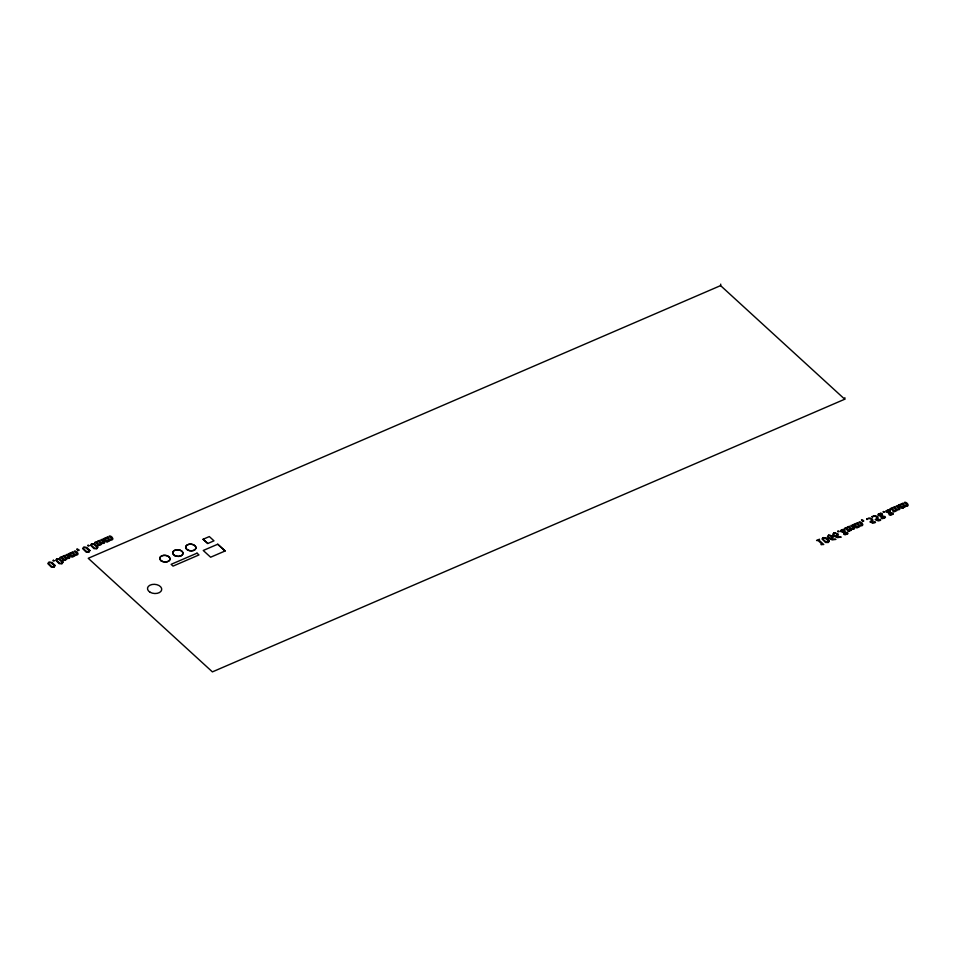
<?xml version="1.0" encoding="UTF-8"?>
<svg xmlns="http://www.w3.org/2000/svg" width="956" height="956" viewBox="0 0 956 956"><rect width="100%" height="100%" fill="white"/><g stroke="black" fill="none" stroke-linecap="round" stroke-linejoin="round"><path stroke-width="1.43" d="M720.585 285.617L88.239 558.292L212.399 671.877L844.745 399.214L720.585 285.617L720.716 284.123M844.745 399.214L844.877 397.708M203.102 539.256L209.328 536.579L213.977 540.833L207.763 543.522L203.102 539.256L207.775 543.462M225.126 550.967L210.619 557.217L203.246 550.477L217.753 544.215L225.126 550.967L217.741 544.275M54.11 565.486L53.954 566.956L51.696 566.49L48.804 563.837L49.055 562.415L50.716 562.534L54.11 565.486M62.009 562.08L61.853 563.55L59.595 563.084L56.703 560.431L56.954 559.009L58.615 559.129L62.009 562.08M88.932 550.477L88.777 551.947L86.506 551.481L83.614 548.828L83.865 547.394L85.526 547.513L88.932 550.477M96.831 547.071L96.676 548.541L94.405 548.075L91.513 545.422L91.764 543.988L93.425 544.107L96.831 547.071M828.326 540.857L828.171 542.327L825.9 541.861L823.008 539.208L823.259 537.786L824.92 537.905L828.326 540.857M866.781 518.809L867.008 519.562L868.442 518.391L871.275 518.989L871.286 520.912L869.9 521.904L872.995 523.171C877.644 522.609 874.931 520.614 872.446 522.574L871.334 522.143L872.959 520.53L872.374 518.977L870.151 518.033L866.781 518.809M872.051 516.539L872.278 517.292L873.712 516.12L876.544 516.718L876.556 518.642L875.17 519.634L878.253 520.9C882.902 520.339 880.189 518.343 877.716 520.303L876.604 519.873L878.229 518.26L877.644 516.706L875.409 515.762L872.051 516.539M843.586 532.361L843.742 534.273L845.164 534.81L847.972 533.639L847.673 532.707L844.973 532.157L844.901 529.911L843.419 529.301L840.455 530.532L840.778 531.632L843.586 532.361M881.026 516.216L881.193 518.116L882.615 518.666L885.411 517.483L885.125 516.563L882.424 516.013L882.352 513.754L880.87 513.145L877.907 514.388L878.229 515.487L881.026 516.216M888.925 512.81L889.092 514.71L890.514 515.26L893.31 514.077L893.024 513.157L890.323 512.607L890.251 510.349L888.769 509.739L885.806 510.982L886.128 512.081L888.925 512.81M64.877 560.216C61.793 561.602 63.861 558.483 60.467 557.563C57.922 558.256 63.646 555.711 61.686 557.061L64.064 559.415L65.677 559.344L66.024 558.686L63.455 556.38C60.73 557.169 66.478 554.384 64.566 555.902L66.872 558.196L68.474 558.137L68.904 557.527L66.239 555.137C65.414 553.93 69.167 554.325 69.919 557.396L69.322 558.328L66.992 558.435L66.538 559.535L64.291 559.678L64.877 560.216M73.062 556.691C69.979 558.065 72.047 554.958 68.653 554.038C66.119 554.719 71.831 552.174 69.884 553.524L72.25 555.878L73.875 555.818L74.21 555.161L71.652 552.855C68.76 553.56 74.64 550.859 72.764 552.365L75.058 554.659L76.659 554.611L77.089 554.002L74.425 551.6C73.6 550.393 77.364 550.799 78.105 553.859L77.508 554.803L75.177 554.91L74.735 555.998L72.477 556.141L73.062 556.691M99.687 545.207C96.604 546.593 98.671 543.474 95.277 542.554C92.744 543.247 98.456 540.702 96.508 542.052L98.874 544.406L100.499 544.334L100.834 543.677L98.265 541.371C95.373 542.076 101.264 539.375 99.388 540.881L101.683 543.187L103.284 543.128L103.714 542.518L101.049 540.128C100.225 538.909 103.989 539.315 104.73 542.387L104.132 543.319L101.802 543.426L101.36 544.514L99.101 544.669L99.687 545.207M107.885 541.682C104.802 543.056 106.869 539.937 103.475 539.029C101.121 539.793 106.666 537.153 104.694 538.515L107.072 540.869L108.685 540.797L109.032 540.14L106.463 537.834C103.738 538.622 109.486 535.838 107.574 537.356L109.88 539.65L111.482 539.59L111.912 538.981L109.247 536.591C108.422 535.384 112.175 535.79 112.928 538.849L112.33 539.782L110 539.889L109.546 540.988L107.299 541.132L107.885 541.682M849.621 531.058C846.526 532.432 848.593 529.313 845.2 528.405C842.666 529.086 848.39 526.541 846.43 527.891L848.808 530.245L850.422 530.174L850.768 529.516L848.199 527.21C845.307 527.927 851.187 525.226 849.31 526.732L851.605 529.027L853.218 528.979L853.648 528.357L850.983 525.967C850.147 524.76 853.911 525.167 854.664 528.226L854.055 529.158L851.736 529.265L851.282 530.365L849.024 530.508L849.621 531.058M857.807 527.521C854.724 528.895 856.791 525.788 853.397 524.868C850.864 525.561 856.576 523.016 854.628 524.354L856.994 526.72L858.619 526.648L858.954 525.991L856.385 523.685C853.493 524.39 859.384 521.689 857.508 523.195L859.803 525.489L861.404 525.442L861.834 524.832L859.169 522.43C858.345 521.223 862.109 521.629 862.85 524.689L862.252 525.633L859.922 525.74L859.468 526.828L857.221 526.971L857.807 527.521M894.959 511.496C891.996 512.93 893.729 509.584 890.55 508.843C888.016 509.536 893.74 506.991 891.781 508.341L894.147 510.695L895.772 510.624L896.119 509.966L893.549 507.66C890.657 508.365 896.537 505.664 894.661 507.17L896.955 509.476L898.568 509.417L898.987 508.807L896.322 506.417C895.497 505.21 899.261 505.605 900.002 508.676L899.405 509.608L897.075 509.715L896.632 510.803L894.374 510.958L894.959 511.496M903.157 507.971C900.074 509.345 902.141 506.226 898.748 505.318C896.202 505.999 901.926 503.454 899.966 504.804L902.345 507.158L903.958 507.086L904.304 506.429L901.735 504.123C898.843 504.84 904.723 502.139 902.846 503.645L905.153 505.939L906.754 505.891L907.184 505.282L904.519 502.88C903.695 501.673 907.459 502.079 908.2 505.138L907.603 506.083L905.272 506.178L904.818 507.278L902.572 507.421L903.157 507.971M844.817 532.432L844.757 534.153L847.267 533.747L844.817 532.432M882.269 516.288L882.209 517.997L884.718 517.602L882.269 516.288M890.167 512.882L890.108 514.591L892.617 514.197L890.167 512.882M844.232 530.807L843.694 532.086L841.196 530.449L842.953 529.612L844.232 530.807M881.683 514.651L881.145 515.941L878.648 514.304L880.404 513.456L881.683 514.651M889.582 511.245L889.044 512.535L886.547 510.898L888.303 510.05L889.582 511.245M832.007 537.009L831.445 538.144L830.023 538.276L828.302 536.424L828.84 535.396L830.119 535.36L832.007 537.009M837.265 534.739L836.703 535.874L835.293 536.005L833.572 534.153L834.098 533.125L835.389 533.09L837.265 534.739M55.101 565.498L54.193 567.135L51.277 567.075L47.8 563.586L48.78 562.236L52.138 562.51L55.101 565.498M63 562.08L62.092 563.729L59.176 563.67L55.699 560.18L56.679 558.83L60.037 559.105L63 562.08M89.912 550.477L89.004 552.126L86.088 552.066L82.61 548.577L83.59 547.226L86.948 547.489L89.912 550.477M97.811 547.071L96.903 548.708L93.987 548.66L90.509 545.171L91.489 543.821L94.847 544.084L97.811 547.071M829.306 540.869L828.398 542.506L825.482 542.458L822.005 538.957L822.985 537.619L826.343 537.881L829.306 540.869M828.529 535.205L827.526 536.495L828.47 538.359L832.246 539.877L835.95 539.375L830.537 538.551L833.202 537.296L832.545 535.946L828.529 535.205M833.799 532.934L832.784 534.225L833.74 536.089L837.504 537.607L841.208 537.105L835.795 536.28L838.472 535.025L837.815 533.675L833.799 532.934M822.052 544.227L820.965 544.585L823.737 544.502L819.065 540.188L819.471 539.22L816.579 540.475L818.276 540.678L822.052 544.227M78.882 550.178L77.854 550.68C78.5 549.246 74.46 548.433 78.607 549.581L78.882 550.178M863.615 521.008L862.599 521.51C863.244 520.076 859.205 519.263 863.352 520.423L863.615 521.008M53.285 560.276L53.142 560.921L54.444 560.778L53.285 560.276M88.095 545.255L87.952 545.912L89.255 545.768L88.095 545.255M838.03 531.106L837.874 531.751L839.189 531.608L838.03 531.106M883.368 511.544L883.225 512.201L884.527 512.058L883.368 511.544M197.032 553.165L171.112 564.339L173.048 566.107L198.968 554.934L197.032 553.165M187.484 549.867A5.186 3.334 5.1 0 0 195.92 548.326A5.186 3.334 5.1 0 0 189.049 544.239A5.186 3.334 5.1 0 0 187.484 549.867A5.127 3.298 5.1 0 0 195.849 548.314A5.127 3.298 5.1 0 0 189.073 544.287A5.127 3.298 5.1 0 0 187.531 549.843M150.2 592.302A7.134 4.589 5.1 0 0 161.66 589.936A7.134 4.589 5.1 0 0 151.968 584.51A7.134 4.589 5.1 0 0 150.2 592.302M161.038 560.682A5.186 3.334 5.1 0 0 169.821 559.953A5.186 3.334 5.1 0 0 163.834 555.328A5.186 3.334 5.1 0 0 161.038 560.682M161.098 560.658A5.127 3.298 5.1 0 0 169.762 559.941A5.127 3.298 5.1 0 0 163.858 555.364A5.127 3.298 5.1 0 0 161.098 560.658M174.685 555.544A5.186 3.334 5.1 0 0 182.99 553.787A5.186 3.334 5.1 0 0 175.904 549.867A5.186 3.334 5.1 0 0 174.685 555.544M174.733 555.52A5.127 3.298 5.1 0 0 182.931 553.775A5.127 3.298 5.1 0 0 175.928 549.915A5.127 3.298 5.1 0 0 174.733 555.52"/></g></svg>
